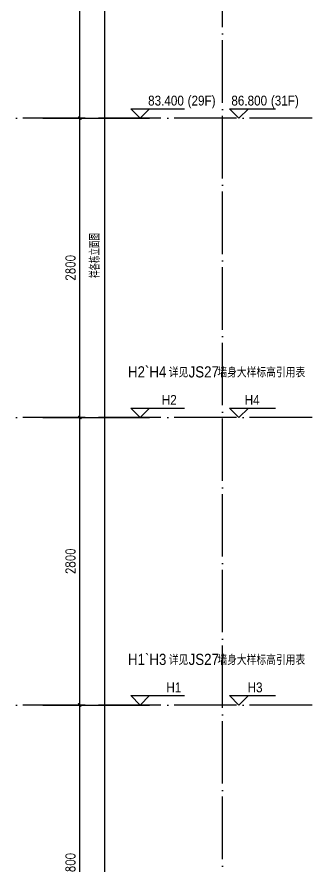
# Model space of a CAD drawing. Extents: x 718358 to 1668613, y -348838 to -159582.
# Drawn here: x 836374 to 838264, y -332516 to -327083 of the extents above; entities that cross this region are included whole.
import ezdxf

# ---------------------------------------------------------------- set-up
doc = ezdxf.new("R2010")
doc.units = 0
doc.header["$LTSCALE"] = 1000
doc.linetypes.add('DOTE', pattern=[2.42, 2, -0.2, 0.02, -0.2])
for name, color, linetype in [('建-尺寸', 73, 'Continuous'), ('建-标高', 3, 'Continuous'), ('建-符号说明', 7, 'Continuous'), ('建-轴网', 14, 'DOTE')]:
    doc.layers.add(name, color=color, linetype=linetype)
doc.styles.add('_TCH_DIM', font='gt单线西文.shx', dxfattribs={"width": 0.8, "bigfont": 'gt单线中文.shx'})
doc.styles.add('DIM_FONT', font='SIMPLEX.shx', dxfattribs={"width": 0.8, "bigfont": 'GBCBIG.shx'})
doc.dimstyles.new('DIMN20', dxfattribs={"dimscale": 0.2, "dimtxt": 300, "dimasz": 100, "dimexe": 250, "dimexo": 300, "dimgap": 150, "dimtad": 1, "dimdec": 0, "dimzin": 0, "dimdsep": 46, "dimtxsty": 'DIM_FONT', "dimblk": 'ARCHTICK', "dimcen": 0.09, "dimdle": 1, "dimclrt": 7, "dimazin": 2, "dimtfac": 1, "dimtdec": 0, "dimtix": 1, "dimtmove": 2, "dimatfit": 3, "dimldrblk": 'ARCHTICK', "dimfxl": 1, "dimtolj": 1, "dimtzin": 0, "dimarcsym": 0})

# ---------------------------------------------------------------- blocks, each defined once
blk = doc.blocks.new('_ArchTick')
at = {"color": 0, "linetype": 'ByBlock', "const_width": 0.4}
blk.add_lwpolyline([(-0.5, -0.5), (0.5, 0.5)], dxfattribs=at)
blk = doc.blocks.new('*D1287')
at = {"layer": 'Defpoints', "color": 0, "transparency": 16777216}
for p in [(836479.1, -331485.4), (836776.2, -331485.4), (836479.1, -333542.8)]:
    blk.add_point(p, dxfattribs=at)
at = {"layer": '建-尺寸', "color": 0, "lineweight": -2, "transparency": 16777216}
for p, q in [((836539.1, -331485.4), (836826.2, -331485.4)), ((836776.2, -333543), (836776.2, -331485.2)), ((836539.1, -333542.8), (836826.2, -333542.8))]:
    blk.add_line(p, q, dxfattribs=at)
at = {"layer": '建-尺寸', "color": 0, "lineweight": -2, "transparency": 16777216, "xscale": 20, "yscale": 20, "zscale": 20}
for p, rotation in [((836776.2, -331485.4), 90), ((836776.2, -333542.8), 270)]:
    blk.add_blockref('_ArchTick', p, dxfattribs=dict(at, rotation=rotation))
at = {"layer": '建-尺寸', "color": 7, "transparency": 16777216, "insert": (836716.2, -332514.1), "char_height": 60, "attachment_point": 5, "rotation": 90, "style": 'DIM_FONT'}
blk.add_mtext('\\A1;2800', dxfattribs=at)
blk = doc.blocks.new('*D1288')
at = {"layer": 'Defpoints', "color": 0, "transparency": 16777216}
for p in [(836479.1, -329645.8), (836776.2, -329645.8), (836479.1, -331485.4)]:
    blk.add_point(p, dxfattribs=at)
at = {"layer": '建-尺寸', "color": 0, "lineweight": -2, "transparency": 16777216}
for p, q in [((836539.1, -329645.8), (836826.2, -329645.8)), ((836776.2, -331485.6), (836776.2, -329645.6)), ((836539.1, -331485.4), (836826.2, -331485.4))]:
    blk.add_line(p, q, dxfattribs=at)
at = {"layer": '建-尺寸', "color": 0, "lineweight": -2, "transparency": 16777216, "xscale": 20, "yscale": 20, "zscale": 20}
for p, rotation in [((836776.2, -329645.8), 90), ((836776.2, -331485.4), 270)]:
    blk.add_blockref('_ArchTick', p, dxfattribs=dict(at, rotation=rotation))
at = {"layer": '建-尺寸', "color": 7, "transparency": 16777216, "insert": (836716.2, -330565.6), "char_height": 60, "attachment_point": 5, "rotation": 90, "style": 'DIM_FONT'}
blk.add_mtext('\\A1;2800', dxfattribs=at)
blk = doc.blocks.new('*D1289')
at = {"layer": 'Defpoints', "color": 0, "transparency": 16777216}
for p in [(836479.1, -327730.7), (836776.2, -327730.7), (836479.1, -329645.8)]:
    blk.add_point(p, dxfattribs=at)
at = {"layer": '建-尺寸', "color": 0, "lineweight": -2, "transparency": 16777216}
for p, q in [((836539.1, -327730.7), (836826.2, -327730.7)), ((836776.2, -329646), (836776.2, -327730.5)), ((836539.1, -329645.8), (836826.2, -329645.8))]:
    blk.add_line(p, q, dxfattribs=at)
at = {"layer": '建-尺寸', "color": 0, "lineweight": -2, "transparency": 16777216, "xscale": 20, "yscale": 20, "zscale": 20}
for p, rotation in [((836776.2, -327730.7), 90), ((836776.2, -329645.8), 270)]:
    blk.add_blockref('_ArchTick', p, dxfattribs=dict(at, rotation=rotation))
at = {"layer": '建-尺寸', "color": 7, "transparency": 16777216, "insert": (836716.2, -328688.2), "char_height": 60, "attachment_point": 5, "rotation": 90, "style": 'DIM_FONT'}
blk.add_mtext('\\A1;2800', dxfattribs=at)
blk = doc.blocks.new('*D1290')
at = {"layer": 'Defpoints', "color": 0, "transparency": 16777216}
for p in [(836479.1, -325909.9), (836776.2, -325909.9), (836479.1, -327730.7)]:
    blk.add_point(p, dxfattribs=at)
at = {"layer": '建-尺寸', "color": 0, "lineweight": -2, "transparency": 16777216}
for p, q in [((836539.1, -325909.9), (836826.2, -325909.9)), ((836776.2, -327730.9), (836776.2, -325909.7)), ((836539.1, -327730.7), (836826.2, -327730.7))]:
    blk.add_line(p, q, dxfattribs=at)
at = {"layer": '建-尺寸', "color": 0, "lineweight": -2, "transparency": 16777216, "xscale": 20, "yscale": 20, "zscale": 20}
for p, rotation in [((836776.2, -325909.9), 90), ((836776.2, -327730.7), 270)]:
    blk.add_blockref('_ArchTick', p, dxfattribs=dict(at, rotation=rotation))
at = {"layer": '建-尺寸', "color": 7, "transparency": 16777216, "insert": (836716.2, -326820.3), "char_height": 60, "attachment_point": 5, "rotation": 90, "style": 'DIM_FONT'}
blk.add_mtext('\\A1;2800', dxfattribs=at)
blk = doc.blocks.new('*D1296')
at = {"layer": 'Defpoints', "color": 0, "transparency": 16777216}
for p in [(836479.1, -322188), (836936.2, -322188), (836479.1, -335030.5)]:
    blk.add_point(p, dxfattribs=at)
at = {"layer": '建-尺寸', "color": 0, "lineweight": -2, "transparency": 16777216}
for p, q in [((836539.1, -322188), (836986.2, -322188)), ((836936.2, -335030.7), (836936.2, -322187.8)), ((836539.1, -335030.5), (836986.2, -335030.5))]:
    blk.add_line(p, q, dxfattribs=at)
at = {"layer": '建-尺寸', "color": 0, "lineweight": -2, "transparency": 16777216, "xscale": 20, "yscale": 20, "zscale": 20}
for p, rotation in [((836936.2, -322188), 90), ((836936.2, -335030.5), 270)]:
    blk.add_blockref('_ArchTick', p, dxfattribs=dict(at, rotation=rotation))
at = {"layer": '建-尺寸', "color": 7, "transparency": 16777216, "insert": (836874.2, -328609.3), "char_height": 60, "attachment_point": 5, "rotation": 90, "style": 'DIM_FONT'}
blk.add_mtext('\\A1;祥各栋立面图', dxfattribs=at)

msp = doc.modelspace()

# ---------------------------------------------------------------- linework, layer by layer
at = {"layer": '建-标高'}
for p, q in [((837162.9, -327730.7), (837102.9, -327670.7)), ((837102.9, -327670.7), (837446.9, -327670.7)), ((837162.9, -327730.7), (837222.9, -327670.7)), ((837795.8, -327730.7), (837735.8, -327670.7)), ((837735.8, -327670.7), (838029.9, -327670.7)), ((837795.8, -327730.7), (837855.8, -327670.7)), ((836799.5, -327730.7), (837222.9, -327730.7)), ((837162.9, -329645.8), (837102.9, -329585.8)), ((837102.9, -329585.8), (837446.9, -329585.8)), ((837162.9, -329645.8), (837222.9, -329585.8)), ((837795.8, -329645.8), (837735.8, -329585.8)), ((837735.8, -329585.8), (838029.9, -329585.8)), ((837795.8, -329645.8), (837855.8, -329585.8)), ((836799.5, -329645.8), (837222.9, -329645.8)), ((837162.9, -331485.4), (837102.9, -331425.4)), ((837102.9, -331425.4), (837446.9, -331425.4)), ((837162.9, -331485.4), (837222.9, -331425.4)), ((837795.8, -331485.4), (837735.8, -331425.4)), ((837735.8, -331425.4), (838029.9, -331425.4)), ((837795.8, -331485.4), (837855.8, -331425.4)), ((836799.5, -331485.4), (837222.9, -331485.4))]:
    msp.add_line(p, q, dxfattribs=at)
at = {"layer": '建-轴网', "ltscale": 0.2}
for p, q in [((837689.8, -335375.9), (837689.8, -320672.5)), ((838263.6, -327730.7), (834202.6, -327730.7)), ((838263.6, -329645.8), (834172.2, -329645.8)), ((838263.6, -331485.4), (834202.6, -331485.4))]:
    msp.add_line(p, q, dxfattribs=at)

# ---------------------------------------------------------------- texts
at = {"layer": '建-标高', "style": '_TCH_DIM', "width": 0.888889}
for s, p in [('83.400', (837213.7, -327649.7)), ('(29F)', (837466.9, -327649.7)), ('86.800', (837746.8, -327649.7)), ('(31F)', (838000, -327649.7)), ('H2', (837301.3, -329564.8)), ('H4', (837832.3, -329564.8)), ('H1', (837330.6, -331404.4)), ('H3', (837850.9, -331404.4))]:
    msp.add_text(s, height=63, dxfattribs=at).set_placement(p)
at = {"layer": '建-符号说明', "style": '_TCH_DIM'}
for s, height, width, p in [('H2`H4', 71.56, 0.888889, (837084.9, -329389.7)), ('详见', 65.11, 0.8, (837346, -329389.7)), ('JS27', 71.56, 0.888889, (837473.2, -329389.7)), ('墙身大样标高引用表', 65.11, 0.8, (837657.3, -329389.7)), ('H1`H3', 71.56, 0.888889, (837084.9, -331229.3)), ('详见', 65.11, 0.8, (837346, -331229.3)), ('JS27', 71.56, 0.888889, (837473.2, -331229.3)), ('墙身大样标高引用表', 65.11, 0.8, (837657.3, -331229.3))]:
    msp.add_text(s, height=height, dxfattribs=dict(at, width=width)).set_placement(p)

# ---------------------------------------------------------------- dimensions: what is measured, and where the dimension line sits
at = {"layer": '建-尺寸'}
for p1, p2, distance, text, picture, middle in [((836479.1, -335030.5), (836479.1, -322188), -457, '祥各栋立面图', '*D1296', (836874.2, -328609.3)), ((836479.1, -327730.7), (836479.1, -325909.9), -297, '2800', '*D1290', (836716.2, -326820.3)), ((836479.1, -329645.8), (836479.1, -327730.7), -297, '2800', '*D1289', (836716.2, -328688.2)), ((836479.1, -331485.4), (836479.1, -329645.8), -297, '2800', '*D1288', (836716.2, -330565.6)), ((836479.1, -333542.8), (836479.1, -331485.4), -297, '2800', '*D1287', (836716.2, -332514.1))]:
    dim = msp.add_aligned_dim(p1=p1, p2=p2, distance=distance, text=text, dimstyle='DIMN20', dxfattribs=at)
    dim.commit()
    dim.dimension.update_dxf_attribs({"geometry": picture, "text_midpoint": middle})

doc.saveas('drawing.dxf')
